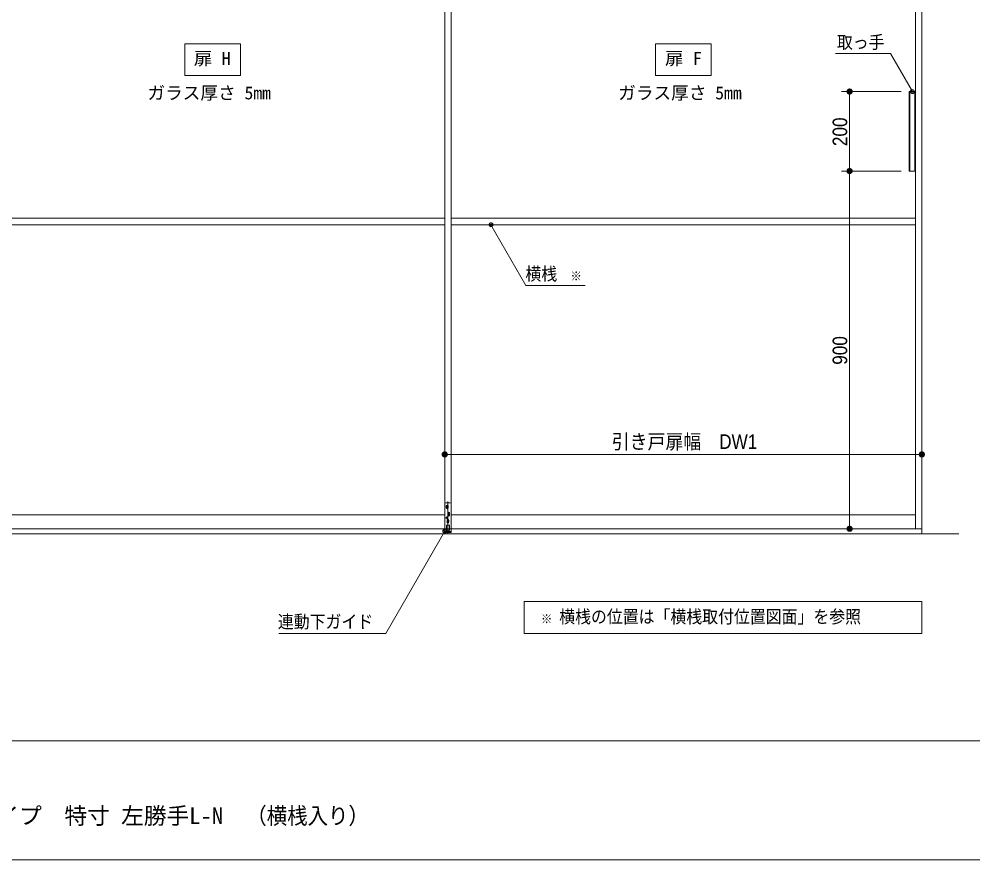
# Model space of a CAD drawing. Units: millimetres, scale not verified. Extents: x -6062 to 6062, y -3045 to 3045.
# Drawn here: x -3156 to -757, y -2770 to -655 of the extents above; entities that cross this region are included whole.
import ezdxf
from ezdxf.enums import TextEntityAlignment as Align

# ---------------------------------------------------------------- set-up
doc = ezdxf.new("R2010")
doc.units = ezdxf.units.MM
doc.header["$LTSCALE"] = 20
for name, color, linetype, lineweight in [('0-0_1図面枠', 7, 'Continuous', 9), ('0-1_2寸法-1', 7, 'Continuous', 9), ('0-2_0', 7, 'Continuous', 9), ('0-3_2寸法-3', 7, 'Continuous', 9), ('0-4_3一般', 7, 'Continuous', 9)]:
    doc.layers.add(name, color=color, linetype=linetype, lineweight=lineweight)
doc.styles.add('ＭＳ ゴシック', font='')
doc.styles.add('ＭＳ Ｐゴシック', font='')
doc.styles.get('ＭＳ ゴシック').set_extended_font_data('MS Gothic')
doc.styles.get('ＭＳ Ｐゴシック').set_extended_font_data('MS PGothic')

# ---------------------------------------------------------------- blocks, each defined once
blk = doc.blocks.new('_Dot')
at = {"layer": '0-2_0'}
for p, q in [((-10, 0), (-20, 0)), ((9.78, 2), (-9.78, 2)), ((7.99, 6), (-7.99, 6)), ((9.16, -3.98), (-9.16, -3.98)), ((6, -7.98), (-6, -7.98))]:
    blk.add_line(p, q, dxfattribs=at)
for points in [[(10, 0), (9.92, 1.25), (9.69, 2.49), (9.3, 3.68), (8.76, 4.82), (8.09, 5.88), (7.29, 6.85), (6.37, 7.71), (5.36, 8.44), (4.26, 9.05), (3.09, 9.51), (1.87, 9.82), (0.63, 9.98), (-0.63, 9.98), (-1.87, 9.82), (-3.09, 9.51), (-4.26, 9.05), (-5.36, 8.44), (-6.37, 7.71), (-7.29, 6.85), (-8.09, 5.88), (-8.76, 4.82), (-9.3, 3.68), (-9.69, 2.49), (-9.92, 1.25), (-10, 0), (0, 0)], [(-10, 0), (-9.92, -1.25), (-9.69, -2.49), (-9.3, -3.68), (-8.76, -4.82), (-8.09, -5.88), (-7.29, -6.85), (-6.37, -7.71), (-5.36, -8.44), (-4.26, -9.05), (-3.09, -9.51), (-1.87, -9.82), (-0.63, -9.98), (0.63, -9.98), (1.87, -9.82), (3.09, -9.51), (4.26, -9.05), (5.36, -8.44), (6.37, -7.71), (7.29, -6.85), (8.09, -5.88), (8.76, -4.82), (9.3, -3.68), (9.69, -2.49), (9.92, -1.25), (10, 0), (0, 0)]]:
    blk.add_lwpolyline(points, close=True, dxfattribs=at)
blk = doc.blocks.new('グループ-156')
at = {"layer": '0-4_3一般'}
for p, q in [((-5960, -38740), (-5960, 7050)), ((-5960, 7050), (-5960, -38740)), ((-5640, -38740), (-5640, 7050)), ((-5640, 7050), (-5640, -38740)), ((17720, 7050), (17720, -38740)), ((18040, 7100), (18040, -38740)), ((17402, -16740), (17722, -16740)), ((17402, -16740), (17402, -20740)), ((17442, -20740), (17442, -16740)), ((17682, -20740), (17682, -16740)), ((17722, -20740), (17722, -16740)), ((17402, -20740), (17722, -20740)), ((-5960, -23120), (-29320, -23120)), ((-5960, -23440), (-29320, -23440)), ((17720, -23120), (-5640, -23120)), ((17720, -23440), (-5640, -23440)), ((-5800, -37371.7), (-5800, -38958.4)), ((-5960, -38932.4), (-5960, -37492.4)), ((-5900.5, -37642.4), (-5779.5, -37642.4)), ((-5900, -37432.4), (-5700, -37432.4)), ((-5790.5, -37592.4), (-5889.5, -37592.4)), ((-5790.5, -37692.4), (-5889.5, -37692.4)), ((-5885, -37592.4), (-5885, -37692.4)), ((-5840, -37542.9), (-5840, -37641.9)), ((-5840, -37642.9), (-5840, -37741.9)), ((-5795, -37692.4), (-5795, -37592.4)), ((-5760, -37902.9), (-5760, -38001.9)), ((-5640, -37492.4), (-5640, -38934.4)), ((-29320, -38040), (-5960, -38040)), ((-5813.8, -38182.4), (-5906.2, -38182.4)), ((-5860.5, -38362.4), (-5739.5, -38362.4)), ((-5860, -38136.2), (-5860, -38228.6)), ((-5750.5, -38312.4), (-5849.5, -38312.4)), ((-5845, -38312.4), (-5845, -38412.4)), ((-5820.5, -38002.4), (-5699.5, -38002.4)), ((-5710.5, -37952.4), (-5809.5, -37952.4)), ((-5710.5, -38052.4), (-5809.5, -38052.4)), ((-5805, -37952.4), (-5805, -38052.4)), ((-5800, -38262.9), (-5800, -38361.9)), ((-5800, -38362.9), (-5800, -38461.9)), ((-5760, -38002.9), (-5760, -38101.9)), ((-5755, -38412.4), (-5755, -38312.4)), ((-5715, -38052.4), (-5715, -37952.4)), ((-5640, -38040), (17720, -38040)), ((-5640, -38740), (-29640, -38740)), ((18040, -38740), (-5960, -38740)), ((-5875, -38562.4), (-5875, -38802.4)), ((-5725, -38802.4), (-5875, -38802.4)), ((-5870, -38802.4), (-5870, -38874.4)), ((-5870, -38802.4), (-5730, -38802.4)), ((-5865, -38552.4), (-5735, -38552.4)), ((-5750.5, -38412.4), (-5849.5, -38412.4)), ((-5730, -38802.4), (-5730, -38874.4)), ((-5725, -38802.4), (-5725, -38562.4)), ((-5860, -38874.4), (-5960, -38874.4)), ((-5640, -38932.4), (-5960, -38932.4)), ((-5730, -38874.4), (-5870, -38874.4)), ((-5740, -38874.4), (-5736, -38874.4)), ((-5640, -38874.4), (-5740, -38874.4))]:
    blk.add_line(p, q, dxfattribs=at)
blk.add_lwpolyline([(-5736, -38874.4), (-5864, -38874.4), (-5860, -38874.4)], dxfattribs=at)
blk.add_circle((-5860, -38182.4), 42, dxfattribs=at)
for centre, radius, start, end in [((-5900, -37492.4), 60, 90, 180), ((-5840, -37592.4), 45, 0, 180), ((-5840, -37692.4), 45, 180, 0), ((-5700, -37492.4), 60, 0, 90), ((-5800, -38312.4), 45, 0, 180), ((-5760, -37952.4), 45, 0, 180), ((-5760, -38052.4), 45, 180, 0), ((-5865, -38562.4), 10, 90, 180), ((-5800, -38412.4), 45, 180, 0), ((-5735, -38562.4), 10, 0, 90)]:
    blk.add_arc(centre, radius, start, end, dxfattribs=at)
blk = doc.blocks.new('グループ-157')
at = {"layer": '0-4_3一般'}
for p, q in [((18040, 8000), (18040, -39000)), ((-78696.5, -39000), (19903.5, -39000))]:
    blk.add_line(p, q, dxfattribs=at)
blk = doc.blocks.new('グループ-158')
at = {"layer": '0-4_3一般'}
for name in ['グループ-157', 'グループ-156']:
    blk.add_blockref(name, (0, 0), dxfattribs=at)
blk = doc.blocks.new('グループ-169')
at = {"layer": '0-0_1図面枠'}
blk.add_line((-80000, -49400), (80000, -49400), dxfattribs=at)
blk.add_lwpolyline([(-80000, 55400), (80000, 55400), (80000, -55400), (-80000, -55400)], close=True, dxfattribs=at)
blk = doc.blocks.new('図面枠')
at = {"layer": '0-0_1図面枠'}
blk.add_blockref('グループ-169', (0, 0), dxfattribs=at)

msp = doc.modelspace()

# ---------------------------------------------------------------- linework, layer by layer
at = {"layer": '0-1_2寸法-1'}
for p, q in [((-937.2, -837), (-1087.2, -837)), ((-1067.2, -1024.29), (-1067.2, -849.71)), ((-937.4, -1037), (-1087.2, -1037)), ((-937.4, -1037), (-1087.2, -1037)), ((-1067.2, -1049.71), (-1067.2, -1924.29)), ((-2085.5, -1730), (-2085.3, -1730)), ((-898.21, -1750), (-2072.79, -1750)), ((-885.5, -1730), (-885.3, -1730)), ((-937.2, -1937), (-1087.2, -1937))]:
    msp.add_line(p, q, dxfattribs=at)
at = {"layer": '0-3_2寸法-3'}
for p, q in [((-904.31, -836.01), (-914.09, -836.01)), ((-909.03, -832.01), (-909.37, -832.01)), ((-909.03, -832.01), (-909.37, -832.01)), ((-905.2, -840.01), (-913.2, -840.01)), ((-1964.61, -1171.01), (-1974.39, -1171.01)), ((-1965.5, -1175.01), (-1973.5, -1175.01)), ((-1969.33, -1167.01), (-1969.67, -1167.01)), ((-1969.33, -1167.01), (-1969.67, -1167.01)), ((-2080.61, -1942.11), (-2090.39, -1942.11)), ((-2085.33, -1938.11), (-2085.67, -1938.11)), ((-2085.33, -1938.11), (-2085.67, -1938.11)), ((-2081.5, -1946.11), (-2089.5, -1946.11))]:
    msp.add_line(p, q, dxfattribs=at)
for points in [[(-2599.5, -797), (-2739.5, -797), (-2739.5, -717), (-2599.5, -717)], [(-1415.5, -797), (-1555.5, -797), (-1555.5, -717), (-1415.5, -717)], [(-1885.5, -2120), (-885.5, -2120), (-885.5, -2200), (-1885.5, -2200)]]:
    msp.add_lwpolyline(points, close=True, dxfattribs=at)
for points in [[(-909.2, -837), (-964.44, -741.33), (-1102.96, -741.33)], [(-1732.16, -1324.84), (-1881.26, -1324.84), (-1969.5, -1172)], [(-2085.5, -1943.1), (-2233.82, -2200), (-2503.15, -2200)]]:
    msp.add_lwpolyline(points, dxfattribs=at)
for centre in [(-909.2, -837), (-909.2, -837), (-1969.5, -1172), (-1969.5, -1172), (-2085.5, -1943.1), (-2085.5, -1943.1)]:
    msp.add_circle(centre, 5.01, dxfattribs=at)

# ---------------------------------------------------------------- block references
at = {"layer": '0-0_1図面枠', "xscale": 0.05, "yscale": 0.05}
msp.add_blockref('図面枠', (-1787.5, 0), dxfattribs=at)
at = {"layer": '0-1_2寸法-1', "xscale": 0.6356201, "yscale": 0.6356201}
for p, rotation in [((-1067.2, -837), 90), ((-1067.2, -1037), 270), ((-1067.2, -1037), 90), ((-2085.5, -1750), 180), ((-1067.2, -1937), 270)]:
    msp.add_blockref('_Dot', p, dxfattribs=dict(at, rotation=rotation))
msp.add_blockref('_Dot', (-885.5, -1750), dxfattribs=at)
at = {"layer": '0-4_3一般', "xscale": 0.05, "yscale": 0.05}
msp.add_blockref('グループ-158', (-1787.5, 0), dxfattribs=at)

# ---------------------------------------------------------------- texts
at = {"layer": '0-0_1図面枠', "style": 'ＭＳ ゴシック'}
msp.add_text('3枚連動引き込み＋FIXタイプ\u3000特寸 左勝手L-N', height=41.84, dxfattribs=at).set_placement((-3840.72, -2692.37), align=Align.BOTTOM_LEFT)
at = {"layer": '0-0_1図面枠', "style": 'ＭＳ ゴシック', "width": 0.9}
msp.add_text('（横桟入り）', height=41.84, dxfattribs=at).set_placement((-2584.61, -2692.37), align=Align.BOTTOM_LEFT)
at = {"layer": '0-1_2寸法-1', "style": 'ＭＳ Ｐゴシック', "width": 0.9}
for s, p in [('200', (-1062.24, -974.28)), ('900', (-1062.24, -1524.38))]:
    msp.add_text(s, height=36.66, rotation=90, dxfattribs=at).set_placement(p, align=Align.BOTTOM_LEFT)
msp.add_text('引き戸扉幅\u3000DW1', height=36.69, dxfattribs=at).set_placement((-1665.52, -1747.07), align=Align.BOTTOM_LEFT)
at = {"layer": '0-3_2寸法-3', "style": 'ＭＳ ゴシック'}
for s, height, width, p in [('取っ手', 32.55, 0.9, (-1099.1, -738.94)), ('扉 H', 32.55, 1.05, (-2716.76, -779.87)), ('扉 F', 32.55, 1.05, (-1531.71, -779.87)), ('横桟', 32.55, 0.9, (-1882.61, -1321.66)), ('※', 23.31, 0.9, (-1769.26, -1319.88)), ('連動下ガイド', 32.55, 0.9, (-2505.24, -2196.66)), ('※', 23.31, 0.9, (-1843.52, -2182.25)), ('横桟の位置は「横桟取付位置図面」を参照', 32.55, 0.9, (-1797.68, -2184.03))]:
    msp.add_text(s, height=height, dxfattribs=dict(at, width=width)).set_placement(p, align=Align.BOTTOM_LEFT)
for p in [(-2833.29, -866.45), (-1649.29, -866.45)]:
    msp.add_text('ガラス厚さ 5mm', height=32.55, dxfattribs=at).set_placement(p, align=Align.BOTTOM_LEFT)

doc.saveas('drawing.dxf')
